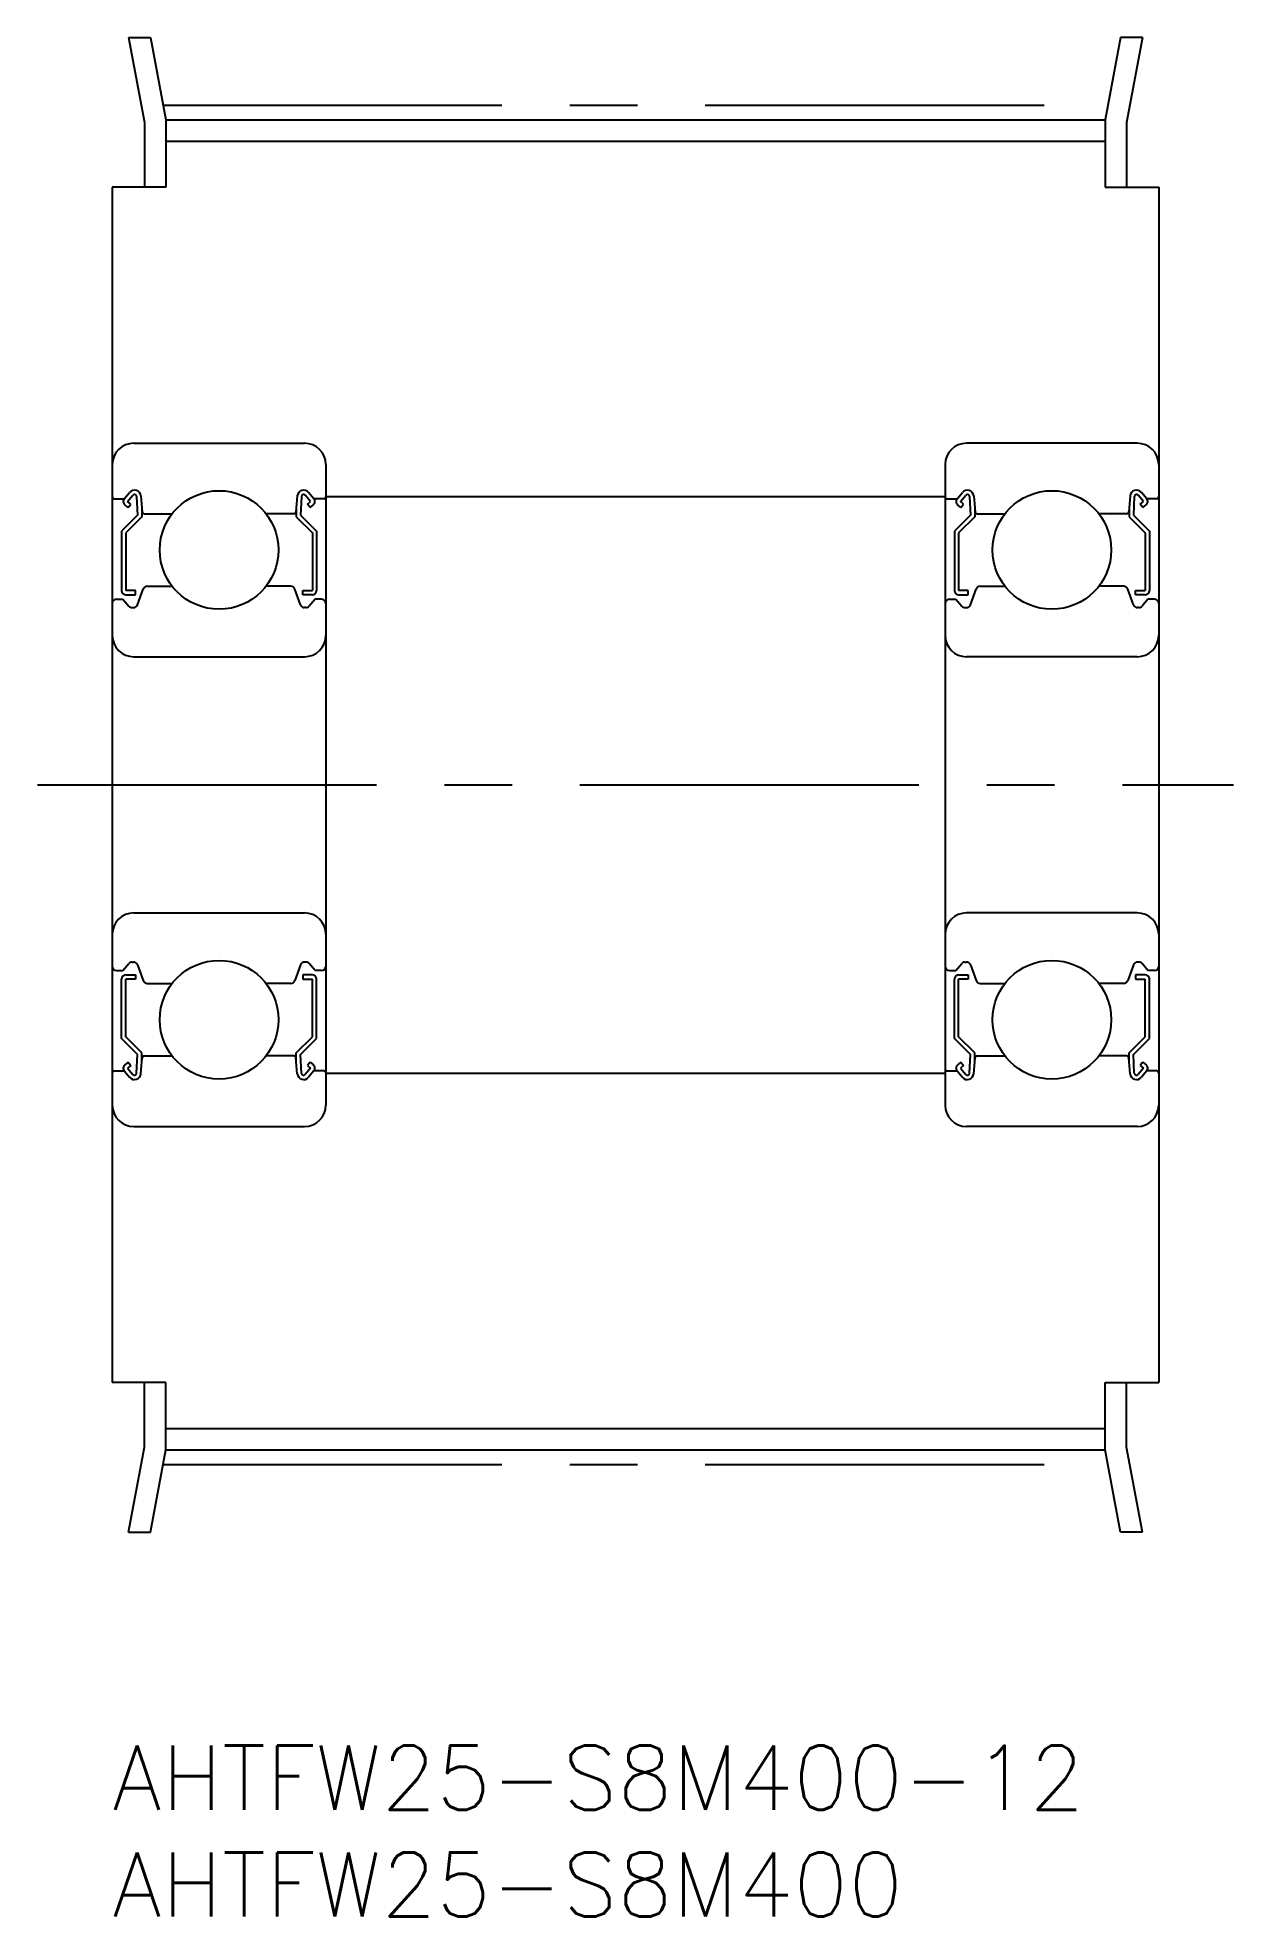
# Model space of a CAD drawing. Extents: x -3.5 to 52.5, y -8 to 80.
import ezdxf

# ---------------------------------------------------------------- set-up
doc = ezdxf.new("R2010")
doc.units = 0
doc.header["$LTSCALE"] = 0.5
doc.linetypes.add('CENTER', pattern=[50.8, 31.75, -6.35, 6.35, -6.35])
for name, color, linetype in [('MSM_CENTER', 1, 'CENTER'), ('MSM_CONTINUOUS', 7, 'CONTINUOUS'), ('MSM_PART_NUMBER', 7, 'CONTINUOUS')]:
    doc.layers.add(name, color=color, linetype=linetype)
doc.styles.get("Standard").update_dxf_attribs({"font": 'txt.shx', "height": 3, "bigfont": 'bigfont.shx'})

# ---------------------------------------------------------------- blocks, each defined once
blk = doc.blocks.new('*U2')
at = {"layer": 'MSM_PART_NUMBER'}
blk.add_text('AHTFW25-S8M400-12', height=3, dxfattribs=at).set_placement((0, -3))
blk = doc.blocks.new('*U3')
at = {"layer": 'MSM_PART_NUMBER'}
blk.add_text('AHTFW25-S8M400', height=3, dxfattribs=at).set_placement((0, -8))

msp = doc.modelspace()

# ---------------------------------------------------------------- linework, layer by layer
at = {"layer": 'MSM_CENTER'}
for p, q in [((2.368, 76.83), (46.632, 76.83)), ((-3.5, 45), (52.5, 45)), ((2.368, 13.17), (46.632, 13.17))]:
    msp.add_line(p, q, dxfattribs=at)
at = {"layer": 'MSM_CONTINUOUS'}
for p, q in [((0.753, 80), (1.5, 76.022)), ((0.753, 80), (1.784, 80)), ((1.784, 80), (2.5, 76.145)), ((47.216, 80), (46.5, 76.145)), ((48.247, 80), (47.216, 80)), ((48.247, 80), (47.5, 76.022)), ((1.5, 76.022), (1.5, 73)), ((2.5, 76.145), (2.5, 73)), ((2.5, 76.145), (46.5, 76.145)), ((46.5, 76.145), (46.5, 73)), ((47.5, 76.022), (47.5, 73)), ((2.5, 75.15), (46.5, 75.15)), ((2.5, 73), (0, 73)), ((0, 73), (0, 17)), ((46.5, 73), (49, 73)), ((49, 73), (49, 17)), ((1, 61), (9, 61)), ((48, 61), (40, 61)), ((10, 60), (10, 30)), ((39, 60), (39, 30)), ((0.1, 58.4), (0.56, 58.4)), ((0.56, 58.4), (0.81, 58.697)), ((0.738, 57.99), (0.585, 58.118)), ((0.713, 58.271), (0.963, 58.569)), ((0.866, 58.143), (0.713, 58.271)), ((0.738, 57.99), (0.866, 58.143)), ((1.14, 58.51), (1.183, 57.633)), ((1.338, 58.531), (1.403, 57.791)), ((8.662, 58.531), (8.597, 57.791)), ((8.86, 58.51), (8.817, 57.633)), ((9.287, 58.271), (9.037, 58.569)), ((9.134, 58.143), (9.287, 58.271)), ((9.262, 57.99), (9.134, 58.143)), ((9.44, 58.4), (9.19, 58.697)), ((9.262, 57.99), (9.415, 58.118)), ((9.9, 58.4), (9.44, 58.4)), ((10, 58.5), (39, 58.5)), ((39.1, 58.4), (39.56, 58.4)), ((39.56, 58.4), (39.81, 58.697)), ((39.738, 57.99), (39.585, 58.118)), ((39.713, 58.271), (39.963, 58.569)), ((39.866, 58.143), (39.713, 58.271)), ((39.738, 57.99), (39.866, 58.143)), ((40.14, 58.51), (40.183, 57.633)), ((40.338, 58.531), (40.403, 57.791)), ((47.662, 58.531), (47.597, 57.791)), ((47.86, 58.51), (47.817, 57.633)), ((48.287, 58.271), (48.037, 58.569)), ((48.134, 58.143), (48.287, 58.271)), ((48.262, 57.99), (48.134, 58.143)), ((48.44, 58.4), (48.19, 58.697)), ((48.262, 57.99), (48.415, 58.118)), ((48.9, 58.4), (48.44, 58.4)), ((1.183, 57.633), (0.433, 56.883)), ((1.383, 57.55), (0.633, 56.8)), ((1.383, 58.02), (1.383, 57.55)), ((1.503, 57.7), (2.803, 57.7)), ((8.497, 57.7), (7.197, 57.7)), ((8.617, 58.02), (8.617, 57.55)), ((8.617, 57.55), (9.367, 56.8)), ((8.817, 57.633), (9.567, 56.883)), ((40.183, 57.633), (39.433, 56.883)), ((40.383, 57.55), (39.633, 56.8)), ((40.383, 58.02), (40.383, 57.55)), ((40.503, 57.7), (41.803, 57.7)), ((47.497, 57.7), (46.197, 57.7)), ((47.617, 58.02), (47.617, 57.55)), ((47.617, 57.55), (48.367, 56.8)), ((47.817, 57.633), (48.567, 56.883)), ((0.433, 56.883), (0.433, 54.1)), ((0.633, 56.8), (0.633, 54.1)), ((9.367, 56.8), (9.367, 54.1)), ((9.567, 56.883), (9.567, 54.1)), ((39.433, 56.883), (39.433, 54.1)), ((39.633, 56.8), (39.633, 54.1)), ((48.367, 56.8), (48.367, 54.1)), ((48.567, 56.883), (48.567, 54.1)), ((0.2, 53.7), (0.5, 53.7)), ((0.5, 53.7), (0.776, 53.371)), ((1.083, 54.1), (0.633, 54.1)), ((0.633, 53.9), (1.083, 53.9)), ((1.083, 53.9), (1.083, 54.1)), ((1.182, 53.432), (1.45, 54.168)), ((1.638, 54.3), (2.803, 54.3)), ((8.362, 54.3), (7.197, 54.3)), ((8.818, 53.432), (8.55, 54.168)), ((8.917, 54.1), (9.367, 54.1)), ((8.917, 53.9), (8.917, 54.1)), ((9.367, 53.9), (8.917, 53.9)), ((9.5, 53.7), (9.224, 53.371)), ((9.8, 53.7), (9.5, 53.7)), ((39.2, 53.7), (39.5, 53.7)), ((39.5, 53.7), (39.776, 53.371)), ((40.083, 54.1), (39.633, 54.1)), ((39.633, 53.9), (40.083, 53.9)), ((40.083, 53.9), (40.083, 54.1)), ((40.182, 53.432), (40.45, 54.168)), ((40.638, 54.3), (41.803, 54.3)), ((47.362, 54.3), (46.197, 54.3)), ((47.818, 53.432), (47.55, 54.168)), ((47.917, 54.1), (48.367, 54.1)), ((47.917, 53.9), (47.917, 54.1)), ((48.367, 53.9), (47.917, 53.9)), ((48.5, 53.7), (48.224, 53.371)), ((48.8, 53.7), (48.5, 53.7)), ((0.929, 53.3), (0.994, 53.3)), ((9.071, 53.3), (9.006, 53.3)), ((39.929, 53.3), (39.994, 53.3)), ((48.071, 53.3), (48.006, 53.3)), ((1, 51), (9, 51)), ((48, 51), (40, 51)), ((1, 39), (9, 39)), ((48, 39), (40, 39)), ((0.2, 36.3), (0.5, 36.3)), ((0.5, 36.3), (0.776, 36.629)), ((0.633, 36.1), (1.083, 36.1)), ((0.929, 36.7), (0.994, 36.7)), ((1.083, 36.1), (1.083, 35.9)), ((1.182, 36.568), (1.45, 35.832)), ((8.818, 36.568), (8.55, 35.832)), ((9.367, 36.1), (8.917, 36.1)), ((8.917, 36.1), (8.917, 35.9)), ((9.071, 36.7), (9.006, 36.7)), ((9.5, 36.3), (9.224, 36.629)), ((9.8, 36.3), (9.5, 36.3)), ((39.2, 36.3), (39.5, 36.3)), ((39.5, 36.3), (39.776, 36.629)), ((39.633, 36.1), (40.083, 36.1)), ((39.929, 36.7), (39.994, 36.7)), ((40.083, 36.1), (40.083, 35.9)), ((40.182, 36.568), (40.45, 35.832)), ((47.818, 36.568), (47.55, 35.832)), ((47.917, 36.1), (47.917, 35.9)), ((48.367, 36.1), (47.917, 36.1)), ((48.071, 36.7), (48.006, 36.7)), ((48.5, 36.3), (48.224, 36.629)), ((48.8, 36.3), (48.5, 36.3)), ((0.433, 33.117), (0.433, 35.9)), ((0.633, 33.2), (0.633, 35.9)), ((1.083, 35.9), (0.633, 35.9)), ((1.638, 35.7), (2.803, 35.7)), ((8.362, 35.7), (7.197, 35.7)), ((8.917, 35.9), (9.367, 35.9)), ((9.367, 33.2), (9.367, 35.9)), ((9.567, 33.117), (9.567, 35.9)), ((39.433, 33.117), (39.433, 35.9)), ((40.083, 35.9), (39.633, 35.9)), ((39.633, 33.2), (39.633, 35.9)), ((40.638, 35.7), (41.803, 35.7)), ((47.362, 35.7), (46.197, 35.7)), ((47.917, 35.9), (48.367, 35.9)), ((48.367, 33.2), (48.367, 35.9)), ((48.567, 33.117), (48.567, 35.9)), ((1.183, 32.367), (0.433, 33.117)), ((1.383, 32.45), (0.633, 33.2)), ((8.617, 32.45), (9.367, 33.2)), ((8.817, 32.367), (9.567, 33.117)), ((40.183, 32.367), (39.433, 33.117)), ((40.383, 32.45), (39.633, 33.2)), ((47.617, 32.45), (48.367, 33.2)), ((47.817, 32.367), (48.567, 33.117)), ((0.738, 32.01), (0.585, 31.882)), ((0.866, 31.857), (0.713, 31.729)), ((0.713, 31.729), (0.963, 31.431)), ((0.738, 32.01), (0.866, 31.857)), ((1.14, 31.49), (1.183, 32.367)), ((1.338, 31.469), (1.403, 32.209)), ((1.383, 31.98), (1.383, 32.45)), ((1.503, 32.3), (2.803, 32.3)), ((8.497, 32.3), (7.197, 32.3)), ((8.662, 31.469), (8.597, 32.209)), ((8.617, 31.98), (8.617, 32.45)), ((8.86, 31.49), (8.817, 32.367)), ((9.287, 31.729), (9.037, 31.431)), ((9.262, 32.01), (9.134, 31.857)), ((9.134, 31.857), (9.287, 31.729)), ((9.262, 32.01), (9.415, 31.882)), ((39.738, 32.01), (39.585, 31.882)), ((39.866, 31.857), (39.713, 31.729)), ((39.713, 31.729), (39.963, 31.431)), ((39.738, 32.01), (39.866, 31.857)), ((40.14, 31.49), (40.183, 32.367)), ((40.338, 31.469), (40.403, 32.209)), ((40.383, 31.98), (40.383, 32.45)), ((40.503, 32.3), (41.803, 32.3)), ((47.497, 32.3), (46.197, 32.3)), ((47.662, 31.469), (47.597, 32.209)), ((47.617, 31.98), (47.617, 32.45)), ((47.86, 31.49), (47.817, 32.367)), ((48.287, 31.729), (48.037, 31.431)), ((48.262, 32.01), (48.134, 31.857)), ((48.134, 31.857), (48.287, 31.729)), ((48.262, 32.01), (48.415, 31.882)), ((0.1, 31.6), (0.56, 31.6)), ((0.56, 31.6), (0.81, 31.303)), ((9.44, 31.6), (9.19, 31.303)), ((9.9, 31.6), (9.44, 31.6)), ((10, 31.5), (39, 31.5)), ((39.1, 31.6), (39.56, 31.6)), ((39.56, 31.6), (39.81, 31.303)), ((48.44, 31.6), (48.19, 31.303)), ((48.9, 31.6), (48.44, 31.6)), ((1, 29), (9, 29)), ((48, 29), (40, 29)), ((2.5, 17), (0, 17)), ((1.5, 13.978), (1.5, 17)), ((2.5, 13.855), (2.5, 17)), ((46.5, 17), (49, 17)), ((46.5, 13.855), (46.5, 17)), ((47.5, 13.978), (47.5, 17)), ((2.5, 14.85), (46.5, 14.85)), ((0.753, 10), (1.5, 13.978)), ((1.784, 10), (2.5, 13.855)), ((2.5, 13.855), (46.5, 13.855)), ((47.216, 10), (46.5, 13.855)), ((48.247, 10), (47.5, 13.978)), ((0.753, 10), (1.784, 10)), ((48.247, 10), (47.216, 10))]:
    msp.add_line(p, q, dxfattribs=at)
for centre in [(5, 56), (44, 56), (5, 34), (44, 34)]:
    msp.add_circle(centre, 2.778, dxfattribs=at)
for centre, radius, start, end in [((1, 60), 1, 90, 180), ((9, 60), 1, 0, 90), ((40, 60), 1, 90, 180), ((48, 60), 1, 0, 90), ((0.1, 58.5), 0.1, 180, 270), ((0.713, 58.271), 0.2, 140.00119, 230.08703), ((1.039, 58.505), 0.3, 4.99683, 140.00119), ((1.04, 58.505), 0.1, 2.81979, 140.00022), ((8.961, 58.505), 0.3, 39.99881, 175.00317), ((8.96, 58.505), 0.1, 39.99978, 177.18021), ((9.287, 58.271), 0.2, 309.91297, 39.99881), ((9.9, 58.5), 0.1, 270, 0), ((39.1, 58.5), 0.1, 180, 270), ((39.713, 58.271), 0.2, 140.00119, 230.08703), ((40.039, 58.505), 0.3, 4.99683, 140.00119), ((40.04, 58.505), 0.1, 2.81979, 140.00022), ((47.961, 58.505), 0.3, 39.99881, 175.00317), ((47.96, 58.505), 0.1, 39.99978, 177.18021), ((48.287, 58.271), 0.2, 309.91297, 39.99881), ((48.9, 58.5), 0.1, 270, 0), ((1.503, 57.8), 0.1, 184.99683, 270), ((8.497, 57.8), 0.1, 270, 355.00317), ((40.503, 57.8), 0.1, 184.99683, 270), ((47.497, 57.8), 0.1, 270, 355.00317), ((0.2, 53.5), 0.2, 90, 180), ((0.633, 54.1), 0.2, 180, 270), ((1.638, 54.1), 0.2, 90, 159.99165), ((8.362, 54.1), 0.2, 20.00835, 90), ((9.367, 54.1), 0.2, 270, 0), ((9.8, 53.5), 0.2, 0, 90), ((39.2, 53.5), 0.2, 90, 180), ((39.633, 54.1), 0.2, 180, 270), ((40.638, 54.1), 0.2, 90, 159.99165), ((47.362, 54.1), 0.2, 20.00835, 90), ((48.367, 54.1), 0.2, 270, 0), ((48.8, 53.5), 0.2, 0, 90), ((0.929, 53.5), 0.2, 219.9952, 270), ((0.994, 53.5), 0.2, 270, 339.99165), ((9.006, 53.5), 0.2, 200.00835, 270), ((9.071, 53.5), 0.2, 270, 320.0048), ((39.929, 53.5), 0.2, 219.9952, 270), ((39.994, 53.5), 0.2, 270, 339.99165), ((48.006, 53.5), 0.2, 200.00835, 270), ((48.071, 53.5), 0.2, 270, 320.0048), ((1, 52), 1, 180, 270), ((9, 52), 1, 270, 0), ((40, 52), 1, 180, 270), ((48, 52), 1, 270, 0), ((1, 38), 1, 90, 180), ((9, 38), 1, 0, 90), ((40, 38), 1, 90, 180), ((48, 38), 1, 0, 90), ((0.2, 36.5), 0.2, 180, 270), ((0.633, 35.9), 0.2, 90, 180), ((0.929, 36.5), 0.2, 90, 140.0048), ((0.994, 36.5), 0.2, 20.00835, 90), ((9.006, 36.5), 0.2, 90, 159.99165), ((9.071, 36.5), 0.2, 39.9952, 90), ((9.367, 35.9), 0.2, 0, 90), ((9.8, 36.5), 0.2, 270, 0), ((39.2, 36.5), 0.2, 180, 270), ((39.633, 35.9), 0.2, 90, 180), ((39.929, 36.5), 0.2, 90, 140.0048), ((39.994, 36.5), 0.2, 20.00835, 90), ((48.006, 36.5), 0.2, 90, 159.99165), ((48.071, 36.5), 0.2, 39.9952, 90), ((48.367, 35.9), 0.2, 0, 90), ((48.8, 36.5), 0.2, 270, 0), ((1.638, 35.9), 0.2, 200.00835, 270), ((8.362, 35.9), 0.2, 270, 339.99165), ((40.638, 35.9), 0.2, 200.00835, 270), ((47.362, 35.9), 0.2, 270, 339.99165), ((0.713, 31.729), 0.2, 129.91297, 219.99881), ((1.503, 32.2), 0.1, 90, 175.00317), ((8.497, 32.2), 0.1, 4.99683, 90), ((9.287, 31.729), 0.2, 320.00119, 50.08703), ((39.713, 31.729), 0.2, 129.91297, 219.99881), ((40.503, 32.2), 0.1, 90, 175.00317), ((47.497, 32.2), 0.1, 4.99683, 90), ((48.287, 31.729), 0.2, 320.00119, 50.08703), ((0.1, 31.5), 0.1, 90, 180), ((1.039, 31.495), 0.3, 219.99881, 355.00317), ((1.04, 31.495), 0.1, 219.99978, 357.18021), ((8.961, 31.495), 0.3, 184.99683, 320.00119), ((8.96, 31.495), 0.1, 182.81979, 320.00022), ((9.9, 31.5), 0.1, 0, 90), ((39.1, 31.5), 0.1, 90, 180), ((40.039, 31.495), 0.3, 219.99881, 355.00317), ((40.04, 31.495), 0.1, 219.99978, 357.18021), ((47.961, 31.495), 0.3, 184.99683, 320.00119), ((47.96, 31.495), 0.1, 182.81979, 320.00022), ((48.9, 31.5), 0.1, 0, 90), ((1, 30), 1, 180, 270), ((9, 30), 1, 270, 0), ((40, 30), 1, 180, 270), ((48, 30), 1, 270, 0)]:
    msp.add_arc(centre, radius, start, end, dxfattribs=at)

# ---------------------------------------------------------------- block references
for name in ['*U2', '*U3']:
    msp.add_blockref(name, (0, 0), dxfattribs=at)

doc.saveas('drawing.dxf')
